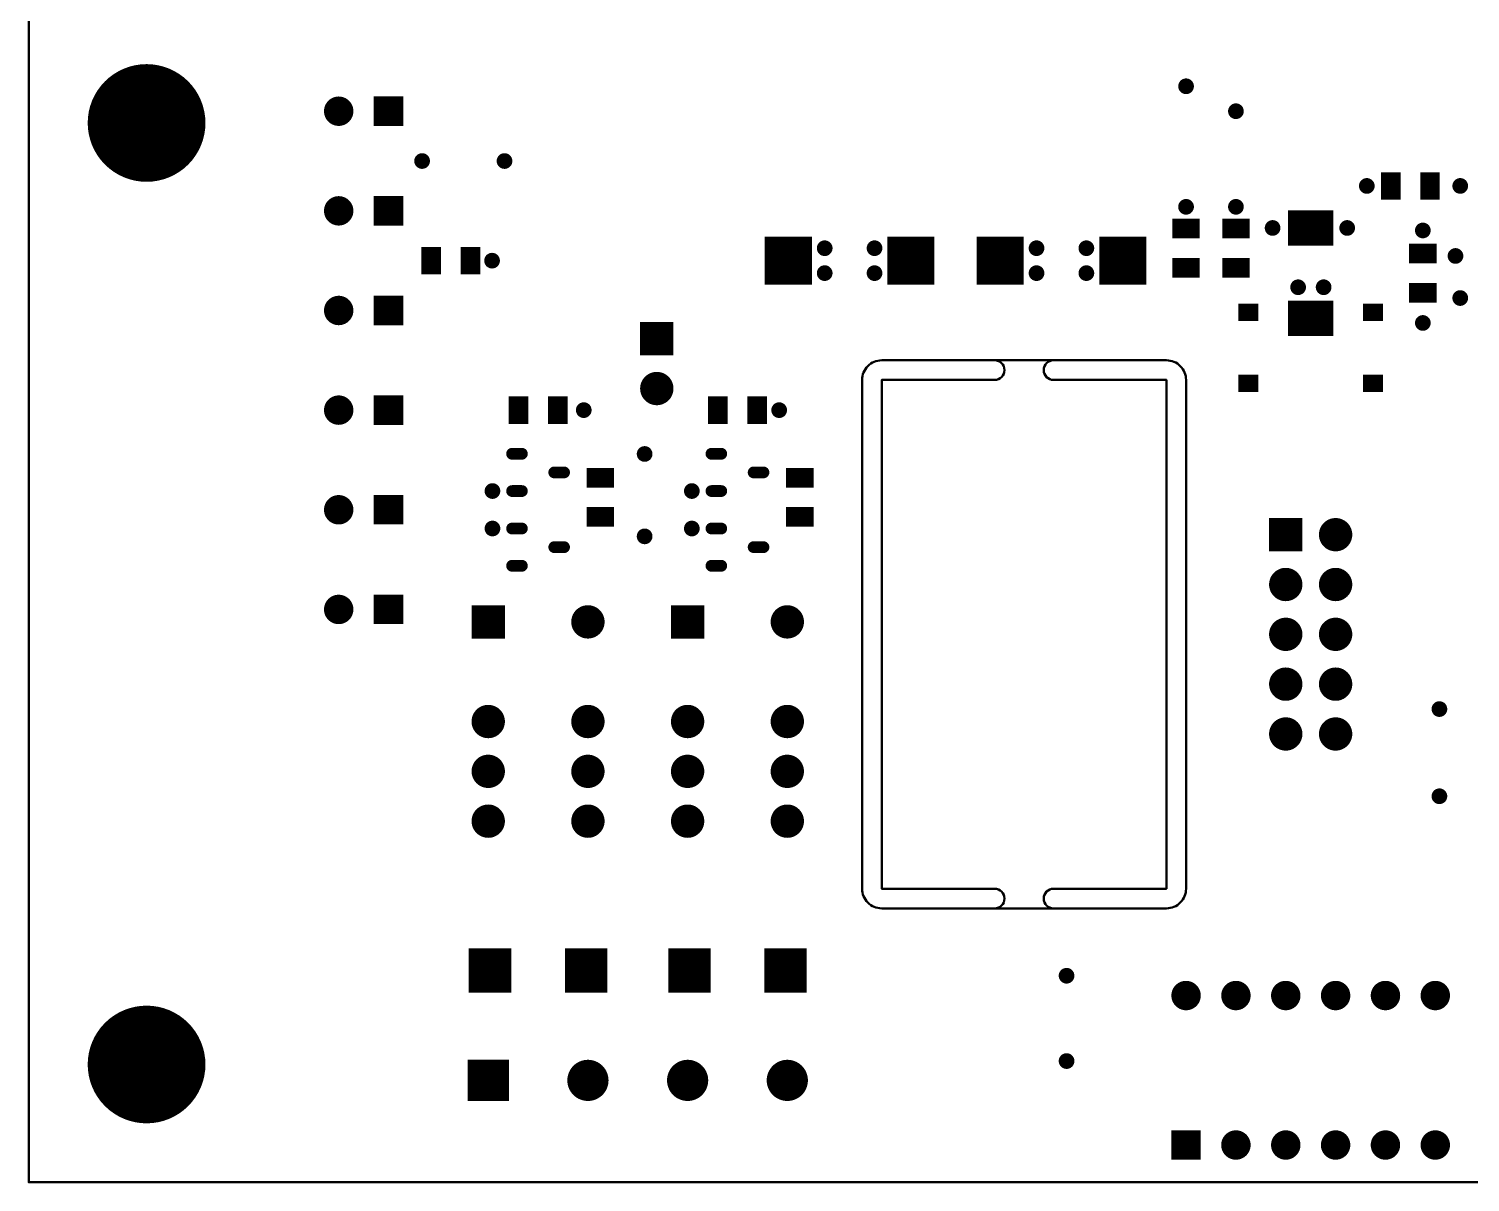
# Model space of a CAD drawing. Extents: x -61 to 101, y -94 to 26.
# Drawn here: x -61.1 to 12.3, y -94 to -35.2 of the extents above; entities that cross this region are included whole.
import ezdxf

# ---------------------------------------------------------------- set-up
doc = ezdxf.new("R2010")
doc.units = 0
doc.header["$MEASUREMENT"] = 0
doc.layers.add('BOARD', color=5, linetype='CONTINUOUS', lineweight=50)
doc.layers.add('TOP', color=74, linetype='CONTINUOUS')

msp = doc.modelspace()

# ---------------------------------------------------------------- linework, layer by layer
at = {"layer": 'BOARD', "linetype": 'ByBlock'}
for p, q in [((-11.905, -52.075), (-8.905, -52.075)), ((-8.905, -80.015), (-11.905, -80.015))]:
    msp.add_line(p, q, dxfattribs=at)
at = {"layer": 'BOARD'}
msp.add_lwpolyline([(100.88, -33.975), (-61.12, -33.975), (-61.12, -93.975), (100.88, -93.975)], close=True, dxfattribs=at)
msp.add_lwpolyline([(-2.15, -79.015), (-2.15, -53.075, 0.414214), (-3.15, -52.075), (-17.66, -52.075, 0.414214), (-18.66, -53.075), (-18.66, -79.015, 0.414214), (-17.66, -80.015), (-3.15, -80.015, 0.414214)], format="xyb", close=True, dxfattribs=at)
at = {"layer": 'BOARD', "color": 1}
for points in [[(-11.905, -53.075), (-17.66, -53.075), (-17.66, -79.015), (-11.905, -79.015)], [(-8.905, -79.015), (-3.15, -79.015), (-3.15, -53.075), (-8.905, -53.075)]]:
    msp.add_lwpolyline(points, dxfattribs=at)
at = {"layer": 'BOARD', "color": 1, "linetype": 'ByBlock'}
for centre, start, end in [((-11.905, -52.575), 270, 90), ((-8.905, -52.575), 90, 270), ((-11.905, -79.515), 270, 90), ((-8.905, -79.515), 90, 270)]:
    msp.add_arc(centre, 0.5, start, end, dxfattribs=at)
at = {"layer": 'TOP', "const_width": 0.2}
for points in [[(-55.12, -37.075, 1), (-55.12, -42.875, 1)], [(-2.15, -37.805, 1), (-2.15, -38.405, 1)], [(-45.33, -38.725, 1), (-45.33, -40.025, 1)], [(0.39, -39.075, 1), (0.39, -39.675, 1)], [(-41.08, -41.615, 1), (-41.08, -42.215, 1)], [(-36.88, -41.615, 1), (-36.88, -42.215, 1)], [(7.06, -42.885, 1), (7.06, -43.485, 1)], [(11.82, -42.885, 1), (11.82, -43.485, 1)], [(-45.33, -43.805, 1), (-45.33, -45.105, 1)], [(-2.15, -43.95, 1), (-2.15, -44.55, 1)], [(0.39, -43.95, 1), (0.39, -44.55, 1)], [(2.26, -45.028, 1), (2.26, -45.628, 1)], [(6.06, -45.028, 1), (6.06, -45.628, 1)], [(9.915, -45.155, 1), (9.915, -45.755, 1)], [(-20.565, -46.06, 1), (-20.565, -46.66, 1)], [(-18.025, -46.06, 1), (-18.025, -46.66, 1)], [(-9.77, -46.06, 1), (-9.77, -46.66, 1)], [(-7.23, -46.06, 1), (-7.23, -46.66, 1)], [(-37.515, -46.695, 1), (-37.515, -47.295, 1)], [(11.579, -46.455, 1), (11.579, -47.055, 1)], [(-20.565, -47.33, 1), (-20.565, -47.93, 1)], [(-18.025, -47.33, 1), (-18.025, -47.93, 1)], [(-9.77, -47.33, 1), (-9.77, -47.93, 1)], [(-7.23, -47.33, 1), (-7.23, -47.93, 1)], [(3.56, -48.05, 1), (3.56, -48.65, 1)], [(4.86, -48.05, 1), (4.86, -48.65, 1)], [(-45.33, -48.885, 1), (-45.33, -50.185, 1)], [(11.82, -48.6, 1), (11.82, -49.2, 1)], [(9.915, -49.87, 1), (9.915, -50.47, 1)], [(-29.12, -52.765, 1), (-29.12, -54.265, 1)], [(-45.33, -53.965, 1), (-45.33, -55.265, 1)], [(-32.842, -54.315, 1), (-32.842, -54.915, 1)], [(-22.885, -54.315, 1), (-22.885, -54.915, 1)], [(-35.995, -56.64, -1), (-35.995, -57.04), (-36.495, -57.04, -1), (-36.495, -56.64)], [(-29.74, -56.55, 1), (-29.74, -57.15, 1)], [(-25.835, -56.64, -1), (-25.835, -57.04), (-26.335, -57.04, -1), (-26.335, -56.64)], [(-33.845, -57.59, -1), (-33.845, -57.99), (-34.345, -57.99, -1), (-34.345, -57.59)], [(-23.685, -57.59, -1), (-23.685, -57.99), (-24.185, -57.99, -1), (-24.185, -57.59)], [(-37.495, -58.44, 1), (-37.495, -59.04, 1)], [(-35.995, -58.54, -1), (-35.995, -58.94), (-36.495, -58.94, -1), (-36.495, -58.54)], [(-27.335, -58.44, 1), (-27.335, -59.04, 1)], [(-25.835, -58.54, -1), (-25.835, -58.94), (-26.335, -58.94, -1), (-26.335, -58.54)], [(-45.33, -59.045, 1), (-45.33, -60.345, 1)], [(5.47, -60.215, 1), (5.47, -61.715, 1)], [(-37.495, -60.35, 1), (-37.495, -60.95, 1)], [(-35.995, -60.45, -1), (-35.995, -60.85), (-36.495, -60.85, -1), (-36.495, -60.45)], [(-29.74, -60.75, 1), (-29.74, -61.35, 1)], [(-27.335, -60.35, 1), (-27.335, -60.95, 1)], [(-25.835, -60.45, -1), (-25.835, -60.85), (-26.335, -60.85, -1), (-26.335, -60.45)], [(-33.845, -61.4, -1), (-33.845, -61.8), (-34.345, -61.8, -1), (-34.345, -61.4)], [(-23.685, -61.4, -1), (-23.685, -61.8), (-24.185, -61.8, -1), (-24.185, -61.4)], [(-35.995, -62.35, -1), (-35.995, -62.75), (-36.495, -62.75, -1), (-36.495, -62.35)], [(-25.835, -62.35, -1), (-25.835, -62.75), (-26.335, -62.75, -1), (-26.335, -62.35)], [(2.93, -62.755, 1), (2.93, -64.255, 1)], [(5.47, -62.755, 1), (5.47, -64.255, 1)], [(-45.33, -64.125, 1), (-45.33, -65.425, 1)], [(-32.63, -64.66, 1), (-32.63, -66.16, 1)], [(-22.47, -64.66, 1), (-22.47, -66.16, 1)], [(2.93, -65.295, 1), (2.93, -66.795, 1)], [(5.47, -65.295, 1), (5.47, -66.795, 1)], [(2.93, -67.835, 1), (2.93, -69.335, 1)], [(5.47, -67.835, 1), (5.47, -69.335, 1)], [(-37.71, -69.74, 1), (-37.71, -71.24, 1)], [(-32.63, -69.74, 1), (-32.63, -71.24, 1)], [(-27.55, -69.74, 1), (-27.55, -71.24, 1)], [(-22.47, -69.74, 1), (-22.47, -71.24, 1)], [(10.76, -69.555, 1), (10.76, -70.155, 1)], [(2.93, -70.375, 1), (2.93, -71.875, 1)], [(5.47, -70.375, 1), (5.47, -71.875, 1)], [(-37.71, -72.28, 1), (-37.71, -73.78, 1)], [(-32.63, -72.28, 1), (-32.63, -73.78, 1)], [(-27.55, -72.28, 1), (-27.55, -73.78, 1)], [(-22.47, -72.28, 1), (-22.47, -73.78, 1)], [(10.76, -74, 1), (10.76, -74.6, 1)], [(-37.71, -74.82, 1), (-37.71, -76.32, 1)], [(-32.63, -74.82, 1), (-32.63, -76.32, 1)], [(-27.55, -74.82, 1), (-27.55, -76.32, 1)], [(-22.47, -74.82, 1), (-22.47, -76.32, 1)], [(-8.24, -83.15, 1), (-8.24, -83.75, 1)], [(-2.15, -83.81, 1), (-2.15, -85.11, 1)], [(0.39, -83.81, 1), (0.39, -85.11, 1)], [(2.93, -83.81, 1), (2.93, -85.11, 1)], [(5.47, -83.81, 1), (5.47, -85.11, 1)], [(8.01, -83.81, 1), (8.01, -85.11, 1)], [(10.55, -83.81, 1), (10.55, -85.11, 1)], [(-55.12, -85.075, 1), (-55.12, -90.875, 1)], [(-8.24, -87.5, 1), (-8.24, -88.1, 1)], [(-32.63, -87.835, 1), (-32.63, -89.735, 1)], [(-27.55, -87.835, 1), (-27.55, -89.735, 1)], [(-22.47, -87.835, 1), (-22.47, -89.735, 1)], [(0.39, -91.43, 1), (0.39, -92.73, 1)], [(2.93, -91.43, 1), (2.93, -92.73, 1)], [(5.47, -91.43, 1), (5.47, -92.73, 1)], [(8.01, -91.43, 1), (8.01, -92.73, 1)], [(10.55, -91.43, 1), (10.55, -92.73, 1)]]:
    msp.add_lwpolyline(points, format="xyb", close=True, dxfattribs=at)
for points in [[(-53.53, -37.55), (-56.71, -37.55)], [(-53.888, -37.35), (-56.352, -37.35)], [(-54.465, -37.15), (-55.775, -37.15)], [(-52.867, -38.15), (-57.373, -38.15)], [(-53.045, -37.95), (-57.195, -37.95)], [(-53.261, -37.75), (-56.979, -37.75)], [(-1.854, -38.15), (-2.446, -38.15)], [(-1.894, -37.95), (-2.406, -37.95)], [(-52.408, -38.95), (-57.832, -38.95)], [(-52.492, -38.75), (-57.748, -38.75)], [(-52.595, -38.55), (-57.645, -38.55)], [(-52.719, -38.35), (-57.521, -38.35)], [(-44.839, -38.95), (-45.821, -38.95)], [(-45.152, -38.75), (-45.508, -38.75)], [(-42.14, -38.75), (-43.44, -38.75)], [(-42.14, -38.95), (-43.44, -38.95)], [(-1.977, -38.35), (-2.323, -38.35)], [(-52.229, -39.75), (-58.011, -39.75)], [(-52.252, -39.55), (-57.988, -39.55)], [(-52.289, -39.35), (-57.951, -39.35)], [(-52.34, -39.15), (-57.9, -39.15)], [(-44.681, -39.35), (-45.979, -39.35)], [(-44.705, -39.55), (-45.955, -39.55)], [(-44.721, -39.15), (-45.939, -39.15)], [(-44.8, -39.75), (-45.86, -39.75)], [(-42.14, -39.15), (-43.44, -39.15)], [(-42.14, -39.35), (-43.44, -39.35)], [(-42.14, -39.55), (-43.44, -39.55)], [(-42.14, -39.75), (-43.44, -39.75)], [(0.688, -39.35), (0.092, -39.35)], [(0.633, -39.55), (0.147, -39.55)], [(0.588, -39.15), (0.192, -39.15)], [(-52.221, -39.95), (-58.019, -39.95)], [(-52.226, -40.15), (-58.014, -40.15)], [(-52.245, -40.35), (-57.995, -40.35)], [(-45.027, -39.95), (-45.633, -39.95)], [(-42.14, -39.95), (-43.44, -39.95)], [(-52.278, -40.55), (-57.962, -40.55)], [(-52.326, -40.75), (-57.914, -40.75)], [(-52.389, -40.95), (-57.851, -40.95)], [(-52.469, -41.15), (-57.771, -41.15)], [(-52.567, -41.35), (-57.673, -41.35)], [(-52.685, -41.55), (-57.555, -41.55)], [(-52.827, -41.75), (-57.413, -41.75)], [(-52.997, -41.95), (-57.243, -41.95)], [(-40.783, -41.95), (-41.377, -41.95)], [(-40.83, -41.75), (-41.33, -41.75)], [(-36.583, -41.95), (-37.177, -41.95)], [(-36.63, -41.75), (-37.13, -41.75)], [(-53.202, -42.15), (-57.038, -42.15)], [(-53.456, -42.35), (-56.784, -42.35)], [(-53.787, -42.55), (-56.453, -42.55)], [(-40.894, -42.15), (-41.266, -42.15)], [(-36.694, -42.15), (-37.066, -42.15)], [(-54.278, -42.75), (-55.962, -42.75)], [(7.357, -43.15), (6.763, -43.15)], [(7.31, -43.35), (6.81, -43.35)], [(7.246, -42.95), (6.874, -42.95)], [(8.68, -42.75), (7.88, -42.75)], [(8.68, -42.95), (7.88, -42.95)], [(8.68, -43.15), (7.88, -43.15)], [(8.68, -43.35), (7.88, -43.35)], [(10.68, -42.75), (9.88, -42.75)], [(10.68, -42.95), (9.88, -42.95)], [(10.68, -43.15), (9.88, -43.15)], [(10.68, -43.35), (9.88, -43.35)], [(12.117, -43.15), (11.523, -43.15)], [(12.07, -43.35), (11.57, -43.35)], [(12.006, -42.95), (11.634, -42.95)], [(-44.757, -44.15), (-45.903, -44.15)], [(-44.921, -43.95), (-45.739, -43.95)], [(-42.14, -43.95), (-43.44, -43.95)], [(-42.14, -44.15), (-43.44, -44.15)], [(-1.868, -44.15), (-2.432, -44.15)], [(0.672, -44.15), (0.108, -44.15)], [(8.68, -43.55), (7.88, -43.55)], [(8.68, -43.75), (7.88, -43.75)], [(10.68, -43.55), (9.88, -43.55)], [(10.68, -43.75), (9.88, -43.75)], [(-44.687, -44.55), (-45.973, -44.55)], [(-44.689, -44.35), (-45.971, -44.35)], [(-44.751, -44.75), (-45.909, -44.75)], [(-42.14, -44.35), (-43.44, -44.35)], [(-42.14, -44.55), (-43.44, -44.55)], [(-42.14, -44.75), (-43.44, -44.75)], [(-1.868, -44.35), (-2.432, -44.35)], [(0.672, -44.35), (0.108, -44.35)], [(5.25, -44.55), (3.15, -44.55)], [(5.25, -44.75), (3.15, -44.75)], [(-44.909, -44.95), (-45.751, -44.95)], [(-42.14, -44.95), (-43.44, -44.95)], [(-1.55, -45.15), (-2.75, -45.15)], [(-1.55, -45.35), (-2.75, -45.35)], [(-1.55, -45.55), (-2.75, -45.55)], [(0.99, -45.15), (-0.21, -45.15)], [(0.99, -45.35), (-0.21, -45.35)], [(0.99, -45.55), (-0.21, -45.55)], [(2.559, -45.35), (1.961, -45.35)], [(2.501, -45.15), (2.019, -45.15)], [(2.461, -45.55), (2.059, -45.55)], [(5.25, -44.95), (3.15, -44.95)], [(5.25, -45.15), (3.15, -45.15)], [(5.25, -45.35), (3.15, -45.35)], [(5.25, -45.55), (3.15, -45.55)], [(6.359, -45.35), (5.761, -45.35)], [(6.301, -45.15), (5.819, -45.15)], [(6.261, -45.55), (5.859, -45.55)], [(10.199, -45.55), (9.631, -45.55)], [(10.196, -45.35), (9.634, -45.35)], [(-21.32, -45.95), (-23.52, -45.95)], [(-21.32, -46.15), (-23.52, -46.15)], [(-21.32, -46.35), (-23.52, -46.35)], [(-20.266, -46.35), (-20.864, -46.35)], [(-20.351, -46.15), (-20.779, -46.15)], [(-17.726, -46.35), (-18.324, -46.35)], [(-17.811, -46.15), (-18.239, -46.15)], [(-15.07, -45.95), (-17.27, -45.95)], [(-15.07, -46.15), (-17.27, -46.15)], [(-15.07, -46.35), (-17.27, -46.35)], [(-10.525, -45.95), (-12.725, -45.95)], [(-10.525, -46.15), (-12.725, -46.15)], [(-10.525, -46.35), (-12.725, -46.35)], [(-9.471, -46.35), (-10.069, -46.35)], [(-9.556, -46.15), (-9.984, -46.15)], [(-6.931, -46.35), (-7.529, -46.35)], [(-7.016, -46.15), (-7.444, -46.15)], [(-4.275, -45.95), (-6.475, -45.95)], [(-4.275, -46.15), (-6.475, -46.15)], [(-4.275, -46.35), (-6.475, -46.35)], [(-1.55, -45.75), (-2.75, -45.75)], [(0.99, -45.75), (-0.21, -45.75)], [(5.25, -45.75), (3.15, -45.75)], [(5.25, -45.95), (3.15, -45.95)], [(10.515, -46.35), (9.315, -46.35)], [(9.969, -45.75), (9.861, -45.75)], [(-40.215, -46.55), (-41.015, -46.55)], [(-40.215, -46.75), (-41.015, -46.75)], [(-40.215, -46.95), (-41.015, -46.95)], [(-38.215, -46.55), (-39.015, -46.55)], [(-38.215, -46.75), (-39.015, -46.75)], [(-38.215, -46.95), (-39.015, -46.95)], [(-37.219, -46.95), (-37.811, -46.95)], [(-37.342, -46.75), (-37.688, -46.75)], [(-21.32, -46.55), (-23.52, -46.55)], [(-21.32, -46.75), (-23.52, -46.75)], [(-21.32, -46.95), (-23.52, -46.95)], [(-20.333, -46.55), (-20.797, -46.55)], [(-17.793, -46.55), (-18.257, -46.55)], [(-15.07, -46.55), (-17.27, -46.55)], [(-15.07, -46.75), (-17.27, -46.75)], [(-15.07, -46.95), (-17.27, -46.95)], [(-10.525, -46.55), (-12.725, -46.55)], [(-10.525, -46.75), (-12.725, -46.75)], [(-10.525, -46.95), (-12.725, -46.95)], [(-9.538, -46.55), (-10.002, -46.55)], [(-6.998, -46.55), (-7.462, -46.55)], [(-4.275, -46.55), (-6.475, -46.55)], [(-4.275, -46.75), (-6.475, -46.75)], [(-4.275, -46.95), (-6.475, -46.95)], [(10.515, -46.55), (9.315, -46.55)], [(10.515, -46.75), (9.315, -46.75)], [(10.515, -46.95), (9.315, -46.95)], [(11.878, -46.75), (11.28, -46.75)], [(11.806, -46.95), (11.352, -46.95)], [(11.798, -46.55), (11.36, -46.55)], [(-40.215, -47.15), (-41.015, -47.15)], [(-40.215, -47.35), (-41.015, -47.35)], [(-40.215, -47.55), (-41.015, -47.55)], [(-38.215, -47.15), (-39.015, -47.15)], [(-38.215, -47.35), (-39.015, -47.35)], [(-38.215, -47.55), (-39.015, -47.55)], [(-37.259, -47.15), (-37.771, -47.15)], [(-21.32, -47.15), (-23.52, -47.15)], [(-21.32, -47.35), (-23.52, -47.35)], [(-21.32, -47.55), (-23.52, -47.55)], [(-21.32, -47.75), (-23.52, -47.75)], [(-20.276, -47.55), (-20.854, -47.55)], [(-20.291, -47.75), (-20.839, -47.75)], [(-20.458, -47.35), (-20.672, -47.35)], [(-17.736, -47.55), (-18.314, -47.55)], [(-17.751, -47.75), (-18.299, -47.75)], [(-17.918, -47.35), (-18.132, -47.35)], [(-15.07, -47.15), (-17.27, -47.15)], [(-15.07, -47.35), (-17.27, -47.35)], [(-15.07, -47.55), (-17.27, -47.55)], [(-15.07, -47.75), (-17.27, -47.75)], [(-10.525, -47.15), (-12.725, -47.15)], [(-10.525, -47.35), (-12.725, -47.35)], [(-10.525, -47.55), (-12.725, -47.55)], [(-10.525, -47.75), (-12.725, -47.75)], [(-9.481, -47.55), (-10.059, -47.55)], [(-9.496, -47.75), (-10.044, -47.75)], [(-9.663, -47.35), (-9.877, -47.35)], [(-6.941, -47.55), (-7.519, -47.55)], [(-6.956, -47.75), (-7.504, -47.75)], [(-7.123, -47.35), (-7.337, -47.35)], [(-4.275, -47.15), (-6.475, -47.15)], [(-4.275, -47.35), (-6.475, -47.35)], [(-4.275, -47.55), (-6.475, -47.55)], [(-4.275, -47.75), (-6.475, -47.75)], [(-1.55, -47.15), (-2.75, -47.15)], [(-1.55, -47.35), (-2.75, -47.35)], [(-1.55, -47.55), (-2.75, -47.55)], [(-1.55, -47.75), (-2.75, -47.75)], [(0.99, -47.15), (-0.21, -47.15)], [(0.99, -47.35), (-0.21, -47.35)], [(0.99, -47.55), (-0.21, -47.55)], [(0.99, -47.75), (-0.21, -47.75)], [(-21.32, -47.95), (-23.52, -47.95)], [(-15.07, -47.95), (-17.27, -47.95)], [(-10.525, -47.95), (-12.725, -47.95)], [(-4.275, -47.95), (-6.475, -47.95)], [(3.86, -48.35), (3.26, -48.35)], [(3.783, -48.15), (3.337, -48.15)], [(3.783, -48.55), (3.337, -48.55)], [(5.16, -48.35), (4.56, -48.35)], [(5.083, -48.15), (4.637, -48.15)], [(5.083, -48.55), (4.637, -48.55)], [(10.515, -48.35), (9.315, -48.35)], [(10.515, -48.55), (9.315, -48.55)], [(-44.807, -49.15), (-45.853, -49.15)], [(-45.047, -48.95), (-45.613, -48.95)], [(-42.14, -48.95), (-43.44, -48.95)], [(-42.14, -49.15), (-43.44, -49.15)], [(5.25, -49.15), (3.15, -49.15)], [(10.515, -48.75), (9.315, -48.75)], [(10.515, -48.95), (9.315, -48.95)], [(12.115, -48.95), (11.525, -48.95)], [(12.079, -48.75), (11.561, -48.75)], [(11.985, -49.15), (11.655, -49.15)], [(-44.681, -49.55), (-45.979, -49.55)], [(-44.707, -49.35), (-45.953, -49.35)], [(-44.717, -49.75), (-45.943, -49.75)], [(-44.83, -49.95), (-45.83, -49.95)], [(-42.14, -49.35), (-43.44, -49.35)], [(-42.14, -49.55), (-43.44, -49.55)], [(-42.14, -49.75), (-43.44, -49.75)], [(-42.14, -49.95), (-43.44, -49.95)], [(1.435, -49.35), (0.615, -49.35)], [(1.435, -49.55), (0.615, -49.55)], [(1.435, -49.75), (0.615, -49.75)], [(1.435, -49.95), (0.615, -49.95)], [(5.25, -49.35), (3.15, -49.35)], [(5.25, -49.55), (3.15, -49.55)], [(5.25, -49.75), (3.15, -49.75)], [(5.25, -49.95), (3.15, -49.95)], [(7.785, -49.35), (6.965, -49.35)], [(7.785, -49.55), (6.965, -49.55)], [(7.785, -49.75), (6.965, -49.75)], [(7.785, -49.95), (6.965, -49.95)], [(10.118, -49.95), (9.712, -49.95)], [(-45.12, -50.15), (-45.54, -50.15)], [(-42.14, -50.15), (-43.44, -50.15)], [(-28.37, -50.35), (-29.87, -50.35)], [(-28.37, -50.55), (-29.87, -50.55)], [(-28.37, -50.75), (-29.87, -50.75)], [(5.25, -50.15), (3.15, -50.15)], [(5.25, -50.35), (3.15, -50.35)], [(5.25, -50.55), (3.15, -50.55)], [(10.214, -50.15), (9.616, -50.15)], [(10.155, -50.35), (9.675, -50.35)], [(-28.37, -50.95), (-29.87, -50.95)], [(-28.37, -51.15), (-29.87, -51.15)], [(-28.37, -51.35), (-29.87, -51.35)], [(-28.37, -51.55), (-29.87, -51.55)], [(-28.627, -52.95), (-29.613, -52.95)], [(1.435, -52.95), (0.615, -52.95)], [(7.785, -52.95), (6.965, -52.95)], [(-28.371, -53.55), (-29.869, -53.55)], [(-28.389, -53.35), (-29.851, -53.35)], [(-28.465, -53.15), (-29.775, -53.15)], [(1.435, -53.15), (0.615, -53.15)], [(1.435, -53.35), (0.615, -53.35)], [(1.435, -53.55), (0.615, -53.55)], [(7.785, -53.15), (6.965, -53.15)], [(7.785, -53.35), (6.965, -53.35)], [(7.785, -53.55), (6.965, -53.55)], [(-44.737, -54.35), (-45.923, -54.35)], [(-44.876, -54.15), (-45.784, -54.15)], [(-42.14, -54.15), (-43.44, -54.15)], [(-42.14, -54.35), (-43.44, -54.35)], [(-35.77, -54.15), (-36.57, -54.15)], [(-35.77, -54.35), (-36.57, -54.35)], [(-33.77, -54.15), (-34.57, -54.15)], [(-33.77, -54.35), (-34.57, -54.35)], [(-32.702, -54.35), (-32.982, -54.35)], [(-28.408, -53.75), (-29.832, -53.75)], [(-28.51, -53.95), (-29.73, -53.95)], [(-28.721, -54.15), (-29.519, -54.15)], [(-25.61, -54.15), (-26.41, -54.15)], [(-25.61, -54.35), (-26.41, -54.35)], [(-23.61, -54.15), (-24.41, -54.15)], [(-23.61, -54.35), (-24.41, -54.35)], [(-22.745, -54.35), (-23.025, -54.35)], [(-44.684, -54.55), (-45.976, -54.55)], [(-44.695, -54.75), (-45.965, -54.75)], [(-44.773, -54.95), (-45.887, -54.95)], [(-44.961, -55.15), (-45.699, -55.15)], [(-42.14, -54.55), (-43.44, -54.55)], [(-42.14, -54.75), (-43.44, -54.75)], [(-42.14, -54.95), (-43.44, -54.95)], [(-42.14, -55.15), (-43.44, -55.15)], [(-35.77, -54.55), (-36.57, -54.55)], [(-35.77, -54.75), (-36.57, -54.75)], [(-35.77, -54.95), (-36.57, -54.95)], [(-35.77, -55.15), (-36.57, -55.15)], [(-33.77, -54.55), (-34.57, -54.55)], [(-33.77, -54.75), (-34.57, -54.75)], [(-33.77, -54.95), (-34.57, -54.95)], [(-33.77, -55.15), (-34.57, -55.15)], [(-32.55, -54.55), (-33.134, -54.55)], [(-32.575, -54.75), (-33.109, -54.75)], [(-25.61, -54.55), (-26.41, -54.55)], [(-25.61, -54.75), (-26.41, -54.75)], [(-25.61, -54.95), (-26.41, -54.95)], [(-25.61, -55.15), (-26.41, -55.15)], [(-23.61, -54.55), (-24.41, -54.55)], [(-23.61, -54.75), (-24.41, -54.75)], [(-23.61, -54.95), (-24.41, -54.95)], [(-23.61, -55.15), (-24.41, -55.15)], [(-22.593, -54.55), (-23.177, -54.55)], [(-22.618, -54.75), (-23.152, -54.75)], [(-35.817, -56.75), (-36.673, -56.75)], [(-35.828, -56.95), (-36.662, -56.95)], [(-29.458, -56.75), (-30.022, -56.75)], [(-29.458, -56.95), (-30.022, -56.95)], [(-25.657, -56.75), (-26.513, -56.75)], [(-25.668, -56.95), (-26.502, -56.95)], [(-33.65, -57.75), (-34.54, -57.75)], [(-33.725, -57.95), (-34.465, -57.95)], [(-31.395, -57.75), (-32.595, -57.75)], [(-31.395, -57.95), (-32.595, -57.95)], [(-23.49, -57.75), (-24.38, -57.75)], [(-23.565, -57.95), (-24.305, -57.95)], [(-21.235, -57.75), (-22.435, -57.75)], [(-21.235, -57.95), (-22.435, -57.95)], [(-37.196, -58.75), (-37.794, -58.75)], [(-37.263, -58.55), (-37.727, -58.55)], [(-35.796, -58.75), (-36.694, -58.75)], [(-35.933, -58.55), (-36.557, -58.55)], [(-31.395, -58.15), (-32.595, -58.15)], [(-31.395, -58.35), (-32.595, -58.35)], [(-27.036, -58.75), (-27.634, -58.75)], [(-27.103, -58.55), (-27.567, -58.55)], [(-25.636, -58.75), (-26.534, -58.75)], [(-25.773, -58.55), (-26.397, -58.55)], [(-21.235, -58.15), (-22.435, -58.15)], [(-21.235, -58.35), (-22.435, -58.35)], [(-44.697, -59.55), (-45.963, -59.55)], [(-44.78, -59.35), (-45.88, -59.35)], [(-44.976, -59.15), (-45.684, -59.15)], [(-42.14, -59.15), (-43.44, -59.15)], [(-42.14, -59.35), (-43.44, -59.35)], [(-42.14, -59.55), (-43.44, -59.55)], [(-37.281, -58.95), (-37.709, -58.95)], [(-27.121, -58.95), (-27.549, -58.95)], [(-44.683, -59.75), (-45.977, -59.75)], [(-44.733, -59.95), (-45.927, -59.95)], [(-44.866, -60.15), (-45.794, -60.15)], [(-42.14, -59.75), (-43.44, -59.75)], [(-42.14, -59.95), (-43.44, -59.95)], [(-42.14, -60.15), (-43.44, -60.15)], [(-31.395, -59.75), (-32.595, -59.75)], [(-31.395, -59.95), (-32.595, -59.95)], [(-31.395, -60.15), (-32.595, -60.15)], [(-21.235, -59.75), (-22.435, -59.75)], [(-21.235, -59.95), (-22.435, -59.95)], [(-21.235, -60.15), (-22.435, -60.15)], [(-37.213, -60.55), (-37.777, -60.55)], [(-37.213, -60.75), (-37.777, -60.75)], [(-35.822, -60.55), (-36.668, -60.55)], [(-35.822, -60.75), (-36.668, -60.75)], [(-31.395, -60.35), (-32.595, -60.35)], [(-29.458, -60.95), (-30.022, -60.95)], [(-27.053, -60.55), (-27.617, -60.55)], [(-27.053, -60.75), (-27.617, -60.75)], [(-25.662, -60.55), (-26.508, -60.55)], [(-25.662, -60.75), (-26.508, -60.75)], [(-21.235, -60.35), (-22.435, -60.35)], [(3.68, -60.35), (2.18, -60.35)], [(3.68, -60.55), (2.18, -60.55)], [(3.68, -60.75), (2.18, -60.75)], [(3.68, -60.95), (2.18, -60.95)], [(6.219, -60.95), (4.721, -60.95)], [(6.188, -60.75), (4.752, -60.75)], [(6.094, -60.55), (4.846, -60.55)], [(5.899, -60.35), (5.041, -60.35)], [(-33.652, -61.55), (-34.538, -61.55)], [(-33.713, -61.75), (-34.477, -61.75)], [(-29.458, -61.15), (-30.022, -61.15)], [(-23.492, -61.55), (-24.378, -61.55)], [(-23.553, -61.75), (-24.317, -61.75)], [(3.68, -61.15), (2.18, -61.15)], [(3.68, -61.35), (2.18, -61.35)], [(3.68, -61.55), (2.18, -61.55)], [(6.196, -61.15), (4.744, -61.15)], [(6.113, -61.35), (4.827, -61.35)], [(5.939, -61.55), (5.001, -61.55)], [(-35.995, -62.35), (-36.495, -62.35)], [(-25.835, -62.35), (-26.335, -62.35)], [(-35.795, -62.55), (-36.695, -62.55)], [(-35.995, -62.75), (-36.495, -62.75)], [(-25.635, -62.55), (-26.535, -62.55)], [(-25.835, -62.75), (-26.335, -62.75)], [(3.59, -63.15), (2.27, -63.15)], [(3.434, -62.95), (2.426, -62.95)], [(6.13, -63.15), (4.81, -63.15)], [(5.974, -62.95), (4.966, -62.95)], [(3.678, -63.55), (2.182, -63.55)], [(3.663, -63.35), (2.197, -63.35)], [(3.638, -63.75), (2.222, -63.75)], [(3.533, -63.95), (2.327, -63.95)], [(6.218, -63.55), (4.722, -63.55)], [(6.203, -63.35), (4.737, -63.35)], [(6.178, -63.75), (4.762, -63.75)], [(6.073, -63.95), (4.867, -63.95)], [(-44.721, -64.55), (-45.939, -64.55)], [(-44.839, -64.35), (-45.821, -64.35)], [(-45.152, -64.15), (-45.508, -64.15)], [(-42.14, -64.15), (-43.44, -64.15)], [(-42.14, -64.35), (-43.44, -64.35)], [(-42.14, -64.55), (-43.44, -64.55)], [(3.312, -64.15), (2.548, -64.15)], [(5.852, -64.15), (5.088, -64.15)], [(-44.681, -64.75), (-45.979, -64.75)], [(-44.705, -64.95), (-45.955, -64.95)], [(-44.8, -65.15), (-45.86, -65.15)], [(-45.027, -65.35), (-45.633, -65.35)], [(-42.14, -64.75), (-43.44, -64.75)], [(-42.14, -64.95), (-43.44, -64.95)], [(-42.14, -65.15), (-43.44, -65.15)], [(-42.14, -65.35), (-43.44, -65.35)], [(-36.96, -64.75), (-38.46, -64.75)], [(-36.96, -64.95), (-38.46, -64.95)], [(-36.96, -65.15), (-38.46, -65.15)], [(-36.96, -65.35), (-38.46, -65.35)], [(-31.883, -65.35), (-33.377, -65.35)], [(-31.927, -65.15), (-33.333, -65.15)], [(-32.038, -64.95), (-33.222, -64.95)], [(-32.274, -64.75), (-32.986, -64.75)], [(-26.8, -64.75), (-28.3, -64.75)], [(-26.8, -64.95), (-28.3, -64.95)], [(-26.8, -65.15), (-28.3, -65.15)], [(-26.8, -65.35), (-28.3, -65.35)], [(-21.723, -65.35), (-23.217, -65.35)], [(-21.767, -65.15), (-23.173, -65.15)], [(-21.878, -64.95), (-23.062, -64.95)], [(-22.114, -64.75), (-22.826, -64.75)], [(3.211, -65.35), (2.649, -65.35)], [(5.751, -65.35), (5.189, -65.35)], [(-36.96, -65.55), (-38.46, -65.55)], [(-36.96, -65.75), (-38.46, -65.75)], [(-36.96, -65.95), (-38.46, -65.95)], [(-36.96, -66.15), (-38.46, -66.15)], [(-31.894, -65.55), (-33.366, -65.55)], [(-31.962, -65.75), (-33.298, -65.75)], [(-32.11, -65.95), (-33.15, -65.95)], [(-32.508, -66.15), (-32.752, -66.15)], [(-26.8, -65.55), (-28.3, -65.55)], [(-26.8, -65.75), (-28.3, -65.75)], [(-26.8, -65.95), (-28.3, -65.95)], [(-26.8, -66.15), (-28.3, -66.15)], [(-21.734, -65.55), (-23.206, -65.55)], [(-21.802, -65.75), (-23.138, -65.75)], [(-21.95, -65.95), (-22.99, -65.95)], [(-22.348, -66.15), (-22.592, -66.15)], [(3.673, -65.95), (2.187, -65.95)], [(3.672, -66.15), (2.188, -66.15)], [(3.619, -65.75), (2.241, -65.75)], [(3.493, -65.55), (2.367, -65.55)], [(6.213, -65.95), (4.727, -65.95)], [(6.212, -66.15), (4.728, -66.15)], [(6.159, -65.75), (4.781, -65.75)], [(6.033, -65.55), (4.907, -65.55)], [(3.615, -66.35), (2.245, -66.35)], [(3.484, -66.55), (2.376, -66.55)], [(3.185, -66.75), (2.675, -66.75)], [(6.155, -66.35), (4.785, -66.35)], [(6.024, -66.55), (4.916, -66.55)], [(5.725, -66.75), (5.215, -66.75)], [(3.642, -68.35), (2.218, -68.35)], [(3.54, -68.15), (2.32, -68.15)], [(3.329, -67.95), (2.531, -67.95)], [(6.182, -68.35), (4.758, -68.35)], [(6.08, -68.15), (4.86, -68.15)], [(5.869, -67.95), (5.071, -67.95)], [(3.679, -68.55), (2.181, -68.55)], [(3.661, -68.75), (2.199, -68.75)], [(3.585, -68.95), (2.275, -68.95)], [(6.219, -68.55), (4.721, -68.55)], [(6.201, -68.75), (4.739, -68.75)], [(6.125, -68.95), (4.815, -68.95)], [(-37.588, -69.75), (-37.832, -69.75)], [(-32.508, -69.75), (-32.752, -69.75)], [(-27.428, -69.75), (-27.672, -69.75)], [(-22.348, -69.75), (-22.592, -69.75)], [(3.423, -69.15), (2.437, -69.15)], [(5.963, -69.15), (4.977, -69.15)], [(11.041, -69.75), (10.479, -69.75)], [(-36.963, -70.55), (-38.457, -70.55)], [(-36.974, -70.35), (-38.446, -70.35)], [(-37.042, -70.15), (-38.378, -70.15)], [(-37.19, -69.95), (-38.23, -69.95)], [(-31.883, -70.55), (-33.377, -70.55)], [(-31.894, -70.35), (-33.366, -70.35)], [(-31.962, -70.15), (-33.298, -70.15)], [(-32.11, -69.95), (-33.15, -69.95)], [(-26.803, -70.55), (-28.297, -70.55)], [(-26.814, -70.35), (-28.286, -70.35)], [(-26.882, -70.15), (-28.218, -70.15)], [(-27.03, -69.95), (-28.07, -69.95)], [(-21.723, -70.55), (-23.217, -70.55)], [(-21.734, -70.35), (-23.206, -70.35)], [(-21.802, -70.15), (-23.138, -70.15)], [(-21.95, -69.95), (-22.99, -69.95)], [(3.411, -70.55), (2.449, -70.55)], [(5.951, -70.55), (4.989, -70.55)], [(11.044, -69.95), (10.476, -69.95)], [(10.814, -70.15), (10.706, -70.15)], [(-37.007, -70.75), (-38.413, -70.75)], [(-37.118, -70.95), (-38.302, -70.95)], [(-37.354, -71.15), (-38.066, -71.15)], [(-31.927, -70.75), (-33.333, -70.75)], [(-32.038, -70.95), (-33.222, -70.95)], [(-32.274, -71.15), (-32.986, -71.15)], [(-26.847, -70.75), (-28.253, -70.75)], [(-26.958, -70.95), (-28.142, -70.95)], [(-27.194, -71.15), (-27.906, -71.15)], [(-21.767, -70.75), (-23.173, -70.75)], [(-21.878, -70.95), (-23.062, -70.95)], [(-22.114, -71.15), (-22.826, -71.15)], [(3.679, -71.15), (2.181, -71.15)], [(3.659, -70.95), (2.201, -70.95)], [(3.579, -70.75), (2.281, -70.75)], [(6.219, -71.15), (4.721, -71.15)], [(6.199, -70.95), (4.741, -70.95)], [(6.119, -70.75), (4.821, -70.75)], [(3.645, -71.35), (2.215, -71.35)], [(3.547, -71.55), (2.313, -71.55)], [(3.344, -71.75), (2.516, -71.75)], [(6.185, -71.35), (4.755, -71.35)], [(6.087, -71.55), (4.853, -71.55)], [(5.884, -71.75), (5.056, -71.75)], [(-37.015, -72.75), (-38.405, -72.75)], [(-37.134, -72.55), (-38.286, -72.55)], [(-37.394, -72.35), (-38.026, -72.35)], [(-31.935, -72.75), (-33.325, -72.75)], [(-32.054, -72.55), (-33.206, -72.55)], [(-32.314, -72.35), (-32.946, -72.35)], [(-26.855, -72.75), (-28.245, -72.75)], [(-26.974, -72.55), (-28.126, -72.55)], [(-27.234, -72.35), (-27.866, -72.35)], [(-21.775, -72.75), (-23.165, -72.75)], [(-21.894, -72.55), (-23.046, -72.55)], [(-22.154, -72.35), (-22.786, -72.35)], [(-36.965, -72.95), (-38.455, -72.95)], [(-36.97, -73.15), (-38.45, -73.15)], [(-37.032, -73.35), (-38.388, -73.35)], [(-31.885, -72.95), (-33.375, -72.95)], [(-31.89, -73.15), (-33.37, -73.15)], [(-31.952, -73.35), (-33.308, -73.35)], [(-26.805, -72.95), (-28.295, -72.95)], [(-26.81, -73.15), (-28.29, -73.15)], [(-26.872, -73.35), (-28.228, -73.35)], [(-21.725, -72.95), (-23.215, -72.95)], [(-21.73, -73.15), (-23.21, -73.15)], [(-21.792, -73.35), (-23.148, -73.35)], [(-37.17, -73.55), (-38.25, -73.55)], [(-37.5, -73.75), (-37.92, -73.75)], [(-32.09, -73.55), (-33.17, -73.55)], [(-32.42, -73.75), (-32.84, -73.75)], [(-27.01, -73.55), (-28.09, -73.55)], [(-27.34, -73.75), (-27.76, -73.75)], [(-21.93, -73.55), (-23.01, -73.55)], [(-22.26, -73.75), (-22.68, -73.75)], [(11.019, -74.15), (10.501, -74.15)], [(-37.288, -74.95), (-38.132, -74.95)], [(-32.208, -74.95), (-33.052, -74.95)], [(-27.128, -74.95), (-27.972, -74.95)], [(-22.048, -74.95), (-22.892, -74.95)], [(11.055, -74.35), (10.465, -74.35)], [(10.925, -74.55), (10.595, -74.55)], [(-36.961, -75.55), (-38.459, -75.55)], [(-36.982, -75.75), (-38.438, -75.75)], [(-36.993, -75.35), (-38.427, -75.35)], [(-37.089, -75.15), (-38.331, -75.15)], [(-31.881, -75.55), (-33.379, -75.55)], [(-31.902, -75.75), (-33.358, -75.75)], [(-31.913, -75.35), (-33.347, -75.35)], [(-32.009, -75.15), (-33.251, -75.15)], [(-26.801, -75.55), (-28.299, -75.55)], [(-26.822, -75.75), (-28.278, -75.75)], [(-26.833, -75.35), (-28.267, -75.35)], [(-26.929, -75.15), (-28.171, -75.15)], [(-21.721, -75.55), (-23.219, -75.55)], [(-21.742, -75.75), (-23.198, -75.75)], [(-21.753, -75.35), (-23.187, -75.35)], [(-21.849, -75.15), (-23.091, -75.15)], [(-37.064, -75.95), (-38.356, -75.95)], [(-37.235, -76.15), (-38.185, -76.15)], [(-31.984, -75.95), (-33.276, -75.95)], [(-32.155, -76.15), (-33.105, -76.15)], [(-26.904, -75.95), (-28.196, -75.95)], [(-27.075, -76.15), (-28.025, -76.15)], [(-21.824, -75.95), (-23.116, -75.95)], [(-21.995, -76.15), (-22.945, -76.15)], [(-36.64, -82.35), (-38.6, -82.35)], [(-31.74, -82.35), (-33.7, -82.35)], [(-26.48, -82.35), (-28.44, -82.35)], [(-21.58, -82.35), (-23.54, -82.35)], [(-36.64, -82.55), (-38.6, -82.55)], [(-36.64, -82.75), (-38.6, -82.75)], [(-36.64, -82.95), (-38.6, -82.95)], [(-31.74, -82.55), (-33.7, -82.55)], [(-31.74, -82.75), (-33.7, -82.75)], [(-31.74, -82.95), (-33.7, -82.95)], [(-26.48, -82.55), (-28.44, -82.55)], [(-26.48, -82.75), (-28.44, -82.75)], [(-26.48, -82.95), (-28.44, -82.95)], [(-21.58, -82.55), (-23.54, -82.55)], [(-21.58, -82.75), (-23.54, -82.75)], [(-21.58, -82.95), (-23.54, -82.95)], [(-36.64, -83.15), (-38.6, -83.15)], [(-36.64, -83.35), (-38.6, -83.35)], [(-36.64, -83.55), (-38.6, -83.55)], [(-36.64, -83.75), (-38.6, -83.75)], [(-31.74, -83.15), (-33.7, -83.15)], [(-31.74, -83.35), (-33.7, -83.35)], [(-31.74, -83.55), (-33.7, -83.55)], [(-31.74, -83.75), (-33.7, -83.75)], [(-26.48, -83.15), (-28.44, -83.15)], [(-26.48, -83.35), (-28.44, -83.35)], [(-26.48, -83.55), (-28.44, -83.55)], [(-26.48, -83.75), (-28.44, -83.75)], [(-21.58, -83.15), (-23.54, -83.15)], [(-21.58, -83.35), (-23.54, -83.35)], [(-21.58, -83.55), (-23.54, -83.55)], [(-21.58, -83.75), (-23.54, -83.75)], [(-7.958, -83.35), (-8.522, -83.35)], [(-7.958, -83.55), (-8.522, -83.55)], [(-36.64, -83.95), (-38.6, -83.95)], [(-36.64, -84.15), (-38.6, -84.15)], [(-31.74, -83.95), (-33.7, -83.95)], [(-31.74, -84.15), (-33.7, -84.15)], [(-26.48, -83.95), (-28.44, -83.95)], [(-26.48, -84.15), (-28.44, -84.15)], [(-21.58, -83.95), (-23.54, -83.95)], [(-21.58, -84.15), (-23.54, -84.15)], [(-1.507, -84.55), (-2.793, -84.55)], [(-1.51, -84.35), (-2.79, -84.35)], [(-1.579, -84.15), (-2.721, -84.15)], [(-1.748, -83.95), (-2.552, -83.95)], [(1.033, -84.55), (-0.253, -84.55)], [(1.03, -84.35), (-0.25, -84.35)], [(0.961, -84.15), (-0.181, -84.15)], [(0.792, -83.95), (-0.012, -83.95)], [(3.573, -84.55), (2.287, -84.55)], [(3.57, -84.35), (2.29, -84.35)], [(3.501, -84.15), (2.359, -84.15)], [(3.332, -83.95), (2.528, -83.95)], [(6.113, -84.55), (4.827, -84.55)], [(6.11, -84.35), (4.83, -84.35)], [(6.041, -84.15), (4.899, -84.15)], [(5.872, -83.95), (5.068, -83.95)], [(8.653, -84.55), (7.367, -84.55)], [(8.65, -84.35), (7.37, -84.35)], [(8.581, -84.15), (7.439, -84.15)], [(8.412, -83.95), (7.608, -83.95)], [(11.193, -84.55), (9.907, -84.55)], [(11.19, -84.35), (9.91, -84.35)], [(11.121, -84.15), (9.979, -84.15)], [(10.952, -83.95), (10.148, -83.95)], [(-54.465, -85.15), (-55.775, -85.15)], [(-1.569, -84.75), (-2.731, -84.75)], [(-1.723, -84.95), (-2.577, -84.95)], [(0.971, -84.75), (-0.191, -84.75)], [(0.817, -84.95), (-0.037, -84.95)], [(3.511, -84.75), (2.349, -84.75)], [(3.357, -84.95), (2.503, -84.95)], [(6.051, -84.75), (4.889, -84.75)], [(5.897, -84.95), (5.043, -84.95)], [(8.591, -84.75), (7.429, -84.75)], [(8.437, -84.95), (7.583, -84.95)], [(11.131, -84.75), (9.969, -84.75)], [(10.977, -84.95), (10.123, -84.95)], [(-53.045, -85.95), (-57.195, -85.95)], [(-53.261, -85.75), (-56.979, -85.75)], [(-53.53, -85.55), (-56.71, -85.55)], [(-53.888, -85.35), (-56.352, -85.35)], [(-52.492, -86.75), (-57.748, -86.75)], [(-52.595, -86.55), (-57.645, -86.55)], [(-52.719, -86.35), (-57.521, -86.35)], [(-52.867, -86.15), (-57.373, -86.15)], [(-52.289, -87.35), (-57.951, -87.35)], [(-52.34, -87.15), (-57.9, -87.15)], [(-52.408, -86.95), (-57.832, -86.95)], [(-52.221, -87.95), (-58.019, -87.95)], [(-52.226, -88.15), (-58.014, -88.15)], [(-52.229, -87.75), (-58.011, -87.75)], [(-52.252, -87.55), (-57.988, -87.55)], [(-36.76, -87.95), (-38.66, -87.95)], [(-36.76, -88.15), (-38.66, -88.15)], [(-31.924, -88.15), (-33.336, -88.15)], [(-32.177, -87.95), (-33.083, -87.95)], [(-26.844, -88.15), (-28.256, -88.15)], [(-27.097, -87.95), (-28.003, -87.95)], [(-21.764, -88.15), (-23.176, -88.15)], [(-22.017, -87.95), (-22.923, -87.95)], [(-7.945, -87.75), (-8.535, -87.75)], [(-7.981, -87.95), (-8.499, -87.95)], [(-8.075, -87.55), (-8.405, -87.55)], [(-52.245, -88.35), (-57.995, -88.35)], [(-52.278, -88.55), (-57.962, -88.55)], [(-52.326, -88.75), (-57.914, -88.75)], [(-52.389, -88.95), (-57.851, -88.95)], [(-36.76, -88.35), (-38.66, -88.35)], [(-36.76, -88.55), (-38.66, -88.55)], [(-36.76, -88.75), (-38.66, -88.75)], [(-36.76, -88.95), (-38.66, -88.95)], [(-31.681, -88.75), (-33.579, -88.75)], [(-31.695, -88.95), (-33.565, -88.95)], [(-31.71, -88.55), (-33.55, -88.55)], [(-31.786, -88.35), (-33.474, -88.35)], [(-26.601, -88.75), (-28.499, -88.75)], [(-26.615, -88.95), (-28.485, -88.95)], [(-26.63, -88.55), (-28.47, -88.55)], [(-26.706, -88.35), (-28.394, -88.35)], [(-21.521, -88.75), (-23.419, -88.75)], [(-21.535, -88.95), (-23.405, -88.95)], [(-21.55, -88.55), (-23.39, -88.55)], [(-21.626, -88.35), (-23.314, -88.35)], [(-52.469, -89.15), (-57.771, -89.15)], [(-52.567, -89.35), (-57.673, -89.35)], [(-52.685, -89.55), (-57.555, -89.55)], [(-36.76, -89.15), (-38.66, -89.15)], [(-36.76, -89.35), (-38.66, -89.35)], [(-36.76, -89.55), (-38.66, -89.55)], [(-31.753, -89.15), (-33.507, -89.15)], [(-31.867, -89.35), (-33.393, -89.35)], [(-32.067, -89.55), (-33.193, -89.55)], [(-26.673, -89.15), (-28.427, -89.15)], [(-26.787, -89.35), (-28.313, -89.35)], [(-26.987, -89.55), (-28.113, -89.55)], [(-21.593, -89.15), (-23.347, -89.15)], [(-21.707, -89.35), (-23.233, -89.35)], [(-21.907, -89.55), (-23.033, -89.55)], [(-52.827, -89.75), (-57.413, -89.75)], [(-52.997, -89.95), (-57.243, -89.95)], [(-53.202, -90.15), (-57.038, -90.15)], [(-53.456, -90.35), (-56.784, -90.35)], [(-53.787, -90.55), (-56.453, -90.55)], [(-54.278, -90.75), (-55.962, -90.75)], [(-1.5, -91.55), (-2.8, -91.55)], [(-1.5, -91.75), (-2.8, -91.75)], [(0.95, -91.75), (-0.17, -91.75)], [(0.766, -91.55), (0.014, -91.55)], [(3.49, -91.75), (2.37, -91.75)], [(3.306, -91.55), (2.554, -91.55)], [(6.03, -91.75), (4.91, -91.75)], [(5.846, -91.55), (5.094, -91.55)], [(8.57, -91.75), (7.45, -91.75)], [(8.386, -91.55), (7.634, -91.55)], [(11.11, -91.75), (9.99, -91.75)], [(10.926, -91.55), (10.174, -91.55)], [(-1.5, -91.95), (-2.8, -91.95)], [(-1.5, -92.15), (-2.8, -92.15)], [(-1.5, -92.35), (-2.8, -92.35)], [(-1.5, -92.55), (-2.8, -92.55)], [(1.036, -92.15), (-0.256, -92.15)], [(1.026, -91.95), (-0.246, -91.95)], [(0.981, -92.35), (-0.201, -92.35)], [(0.838, -92.55), (-0.058, -92.55)], [(3.576, -92.15), (2.284, -92.15)], [(3.566, -91.95), (2.294, -91.95)], [(3.521, -92.35), (2.339, -92.35)], [(3.378, -92.55), (2.482, -92.55)], [(6.116, -92.15), (4.824, -92.15)], [(6.106, -91.95), (4.834, -91.95)], [(6.061, -92.35), (4.879, -92.35)], [(5.918, -92.55), (5.022, -92.55)], [(8.656, -92.15), (7.364, -92.15)], [(8.646, -91.95), (7.374, -91.95)], [(8.601, -92.35), (7.419, -92.35)], [(8.458, -92.55), (7.562, -92.55)], [(11.196, -92.15), (9.904, -92.15)], [(11.186, -91.95), (9.914, -91.95)], [(11.141, -92.35), (9.959, -92.35)], [(10.998, -92.55), (10.102, -92.55)]]:
    msp.add_lwpolyline(points, dxfattribs=at)
for points in [[(-42.14, -38.725), (-42.14, -40.025), (-43.44, -40.025), (-43.44, -38.725)], [(8.68, -42.585), (8.68, -43.785), (7.88, -43.785), (7.88, -42.585)], [(10.68, -42.585), (10.68, -43.785), (9.88, -43.785), (9.88, -42.585)], [(-42.14, -43.805), (-42.14, -45.105), (-43.44, -45.105), (-43.44, -43.805)], [(5.25, -44.528), (5.25, -46.128), (3.15, -46.128), (3.15, -44.528)], [(-1.55, -44.96), (-1.55, -45.76), (-2.75, -45.76), (-2.75, -44.96)], [(0.99, -44.96), (0.99, -45.76), (-0.21, -45.76), (-0.21, -44.96)], [(-21.32, -45.87), (-21.32, -48.12), (-23.52, -48.12), (-23.52, -45.87)], [(-15.07, -45.87), (-15.07, -48.12), (-17.27, -48.12), (-17.27, -45.87)], [(-10.525, -45.87), (-10.525, -48.12), (-12.725, -48.12), (-12.725, -45.87)], [(-4.275, -45.87), (-4.275, -48.12), (-6.475, -48.12), (-6.475, -45.87)], [(10.515, -46.23), (10.515, -47.03), (9.315, -47.03), (9.315, -46.23)], [(-40.215, -46.395), (-40.215, -47.595), (-41.015, -47.595), (-41.015, -46.395)], [(-38.215, -46.395), (-38.215, -47.595), (-39.015, -47.595), (-39.015, -46.395)], [(-1.55, -46.96), (-1.55, -47.76), (-2.75, -47.76), (-2.75, -46.96)], [(0.99, -46.96), (0.99, -47.76), (-0.21, -47.76), (-0.21, -46.96)], [(10.515, -48.23), (10.515, -49.03), (9.315, -49.03), (9.315, -48.23)], [(-42.14, -48.885), (-42.14, -50.185), (-43.44, -50.185), (-43.44, -48.885)], [(1.435, -49.295), (1.435, -49.975), (0.615, -49.975), (0.615, -49.295)], [(5.25, -49.132), (5.25, -50.732), (3.15, -50.732), (3.15, -49.132)], [(7.785, -49.295), (7.785, -49.975), (6.965, -49.975), (6.965, -49.295)], [(-28.37, -50.225), (-28.37, -51.725), (-29.87, -51.725), (-29.87, -50.225)], [(1.435, -52.905), (1.435, -53.585), (0.615, -53.585), (0.615, -52.905)], [(7.785, -52.905), (7.785, -53.585), (6.965, -53.585), (6.965, -52.905)], [(-42.14, -53.965), (-42.14, -55.265), (-43.44, -55.265), (-43.44, -53.965)], [(-35.77, -54.015), (-35.77, -55.215), (-36.57, -55.215), (-36.57, -54.015)], [(-33.77, -54.015), (-33.77, -55.215), (-34.57, -55.215), (-34.57, -54.015)], [(-25.61, -54.015), (-25.61, -55.215), (-26.41, -55.215), (-26.41, -54.015)], [(-23.61, -54.015), (-23.61, -55.215), (-24.41, -55.215), (-24.41, -54.015)], [(-31.395, -57.66), (-31.395, -58.46), (-32.595, -58.46), (-32.595, -57.66)], [(-21.235, -57.66), (-21.235, -58.46), (-22.435, -58.46), (-22.435, -57.66)], [(-42.14, -59.045), (-42.14, -60.345), (-43.44, -60.345), (-43.44, -59.045)], [(-31.395, -59.66), (-31.395, -60.46), (-32.595, -60.46), (-32.595, -59.66)], [(-21.235, -59.66), (-21.235, -60.46), (-22.435, -60.46), (-22.435, -59.66)], [(3.68, -60.215), (3.68, -61.715), (2.18, -61.715), (2.18, -60.215)], [(-42.14, -64.125), (-42.14, -65.425), (-43.44, -65.425), (-43.44, -64.125)], [(-36.96, -64.66), (-36.96, -66.16), (-38.46, -66.16), (-38.46, -64.66)], [(-26.8, -64.66), (-26.8, -66.16), (-28.3, -66.16), (-28.3, -64.66)], [(-36.64, -82.16), (-36.64, -84.22), (-38.6, -84.22), (-38.6, -82.16)], [(-31.74, -82.16), (-31.74, -84.22), (-33.7, -84.22), (-33.7, -82.16)], [(-26.48, -82.16), (-26.48, -84.22), (-28.44, -84.22), (-28.44, -82.16)], [(-21.58, -82.16), (-21.58, -84.22), (-23.54, -84.22), (-23.54, -82.16)], [(-36.76, -87.835), (-36.76, -89.735), (-38.66, -89.735), (-38.66, -87.835)], [(-1.5, -91.43), (-1.5, -92.73), (-2.8, -92.73), (-2.8, -91.43)]]:
    msp.add_lwpolyline(points, close=True, dxfattribs=at)

doc.saveas('drawing.dxf')
